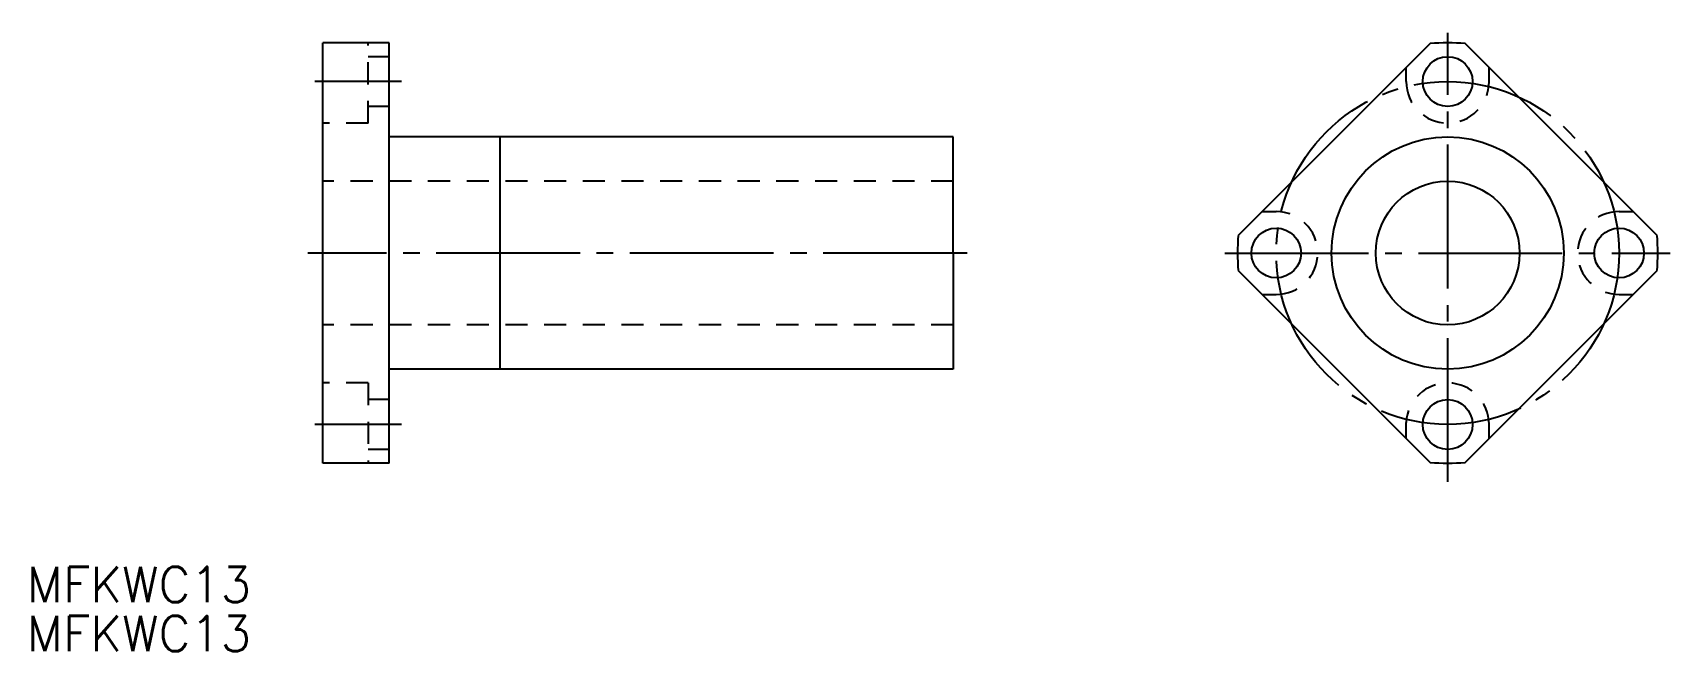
# Model space of a CAD drawing. Extents: x 80 to 228, y 139 to 195.
import ezdxf

# ---------------------------------------------------------------- set-up
doc = ezdxf.new("R2010")
doc.units = 0
doc.linetypes.add('CENTER', pattern=[17.5, 13, -1.5, 1.5, -1.5])
doc.linetypes.add('DASHED', pattern=[3.5, 2, -1.5])
doc.layers.get('0').update_dxf_attribs({"linetype": 'CONTINUOUS'})
doc.layers.add('CENTER', color=1, linetype='CENTER')
doc.styles.get("Standard").update_dxf_attribs({"font": 'txt.shx', "bigfont": '@extfont2.shx'})

msp = doc.modelspace()

# ---------------------------------------------------------------- linework, layer by layer
at = {"color": 7, "linetype": 'CONTINUOUS'}
for p, q in [((112.3, 193.71), (106.3, 193.71)), ((106.3, 155.71), (106.3, 193.71)), ((112.3, 155.71), (112.3, 193.71)), ((206.44, 193.64), (189.07, 176.28)), ((226.94, 176.28), (209.58, 193.64)), ((163.3, 185.21), (112.3, 185.21)), ((122.3, 185.21), (122.3, 164.21)), ((163.3, 174.71), (163.3, 185.21)), ((163.3, 174.71), (163.3, 164.21)), ((189.07, 173.14), (206.44, 155.77)), ((209.58, 155.77), (226.94, 173.14)), ((163.3, 164.21), (112.3, 164.21)), ((112.3, 155.71), (106.3, 155.71))]:
    msp.add_line(p, q, dxfattribs=at)
at = {"color": 3, "linetype": 'DASHED'}
for p, q in [((110.4, 186.46), (110.4, 193.71)), ((112.3, 192.46), (110.4, 192.46)), ((204.26, 190.21), (204.26, 191.46)), ((211.76, 190.21), (211.76, 191.46)), ((112.3, 187.96), (110.4, 187.96)), ((110.4, 186.46), (106.3, 186.46)), ((163.3, 181.21), (106.3, 181.21)), ((191.25, 178.46), (192.51, 178.46)), ((223.51, 178.46), (224.76, 178.46)), ((191.25, 170.96), (192.51, 170.96)), ((223.51, 170.96), (224.76, 170.96)), ((163.3, 168.21), (106.3, 168.21)), ((110.4, 162.96), (106.3, 162.96)), ((110.4, 162.96), (110.4, 155.71)), ((112.3, 161.46), (110.4, 161.46)), ((204.26, 157.95), (204.26, 159.39)), ((211.76, 157.95), (211.76, 159.21)), ((112.3, 156.96), (110.4, 156.96))]:
    msp.add_line(p, q, dxfattribs=at)
at = {"color": 7, "linetype": 'CONTINUOUS'}
for centre, radius in [((208.01, 190.21), 2.25), ((208.01, 174.71), 10.5), ((208.01, 174.71), 6.5), ((192.51, 174.71), 2.25), ((223.51, 174.71), 2.25), ((208.01, 159.21), 2.25)]:
    msp.add_circle(centre, radius, dxfattribs=at)
for start, end in [(85.2566, 94.7434), (175.2566, 184.7434), (355.2566, 4.7434), (265.2566, 274.7434)]:
    msp.add_arc((208.01, 174.71), 19, start, end, dxfattribs=at)
at = {"color": 3, "linetype": 'DASHED'}
for centre, start, end in [((208.01, 190.21), 180, 0), ((192.51, 174.71), 270, 90), ((223.51, 174.71), 90, 270), ((208.01, 159.21), 0, 177.2397)]:
    msp.add_arc(centre, 3.75, start, end, dxfattribs=at)
at = {"layer": 'CENTER', "color": 1, "linetype": 'CENTER'}
for p, q in [((208.01, 154.01), (208.01, 194.63)), ((113.4, 190.21), (105.57, 190.21)), ((164.55, 174.71), (104.95, 174.71)), ((187.86, 174.71), (228.14, 174.71)), ((113.4, 159.21), (105.57, 159.21))]:
    msp.add_line(p, q, dxfattribs=at)
msp.add_circle((208.01, 174.71), 15.5, dxfattribs=at)

# ---------------------------------------------------------------- texts
at = {"color": 7, "linetype": 'CONTINUOUS'}
for p in [(79.51, 143.14), (79.51, 138.7)]:
    msp.add_text('MFKWC13', height=3.2, dxfattribs=at).set_placement(p)

doc.saveas('drawing.dxf')
